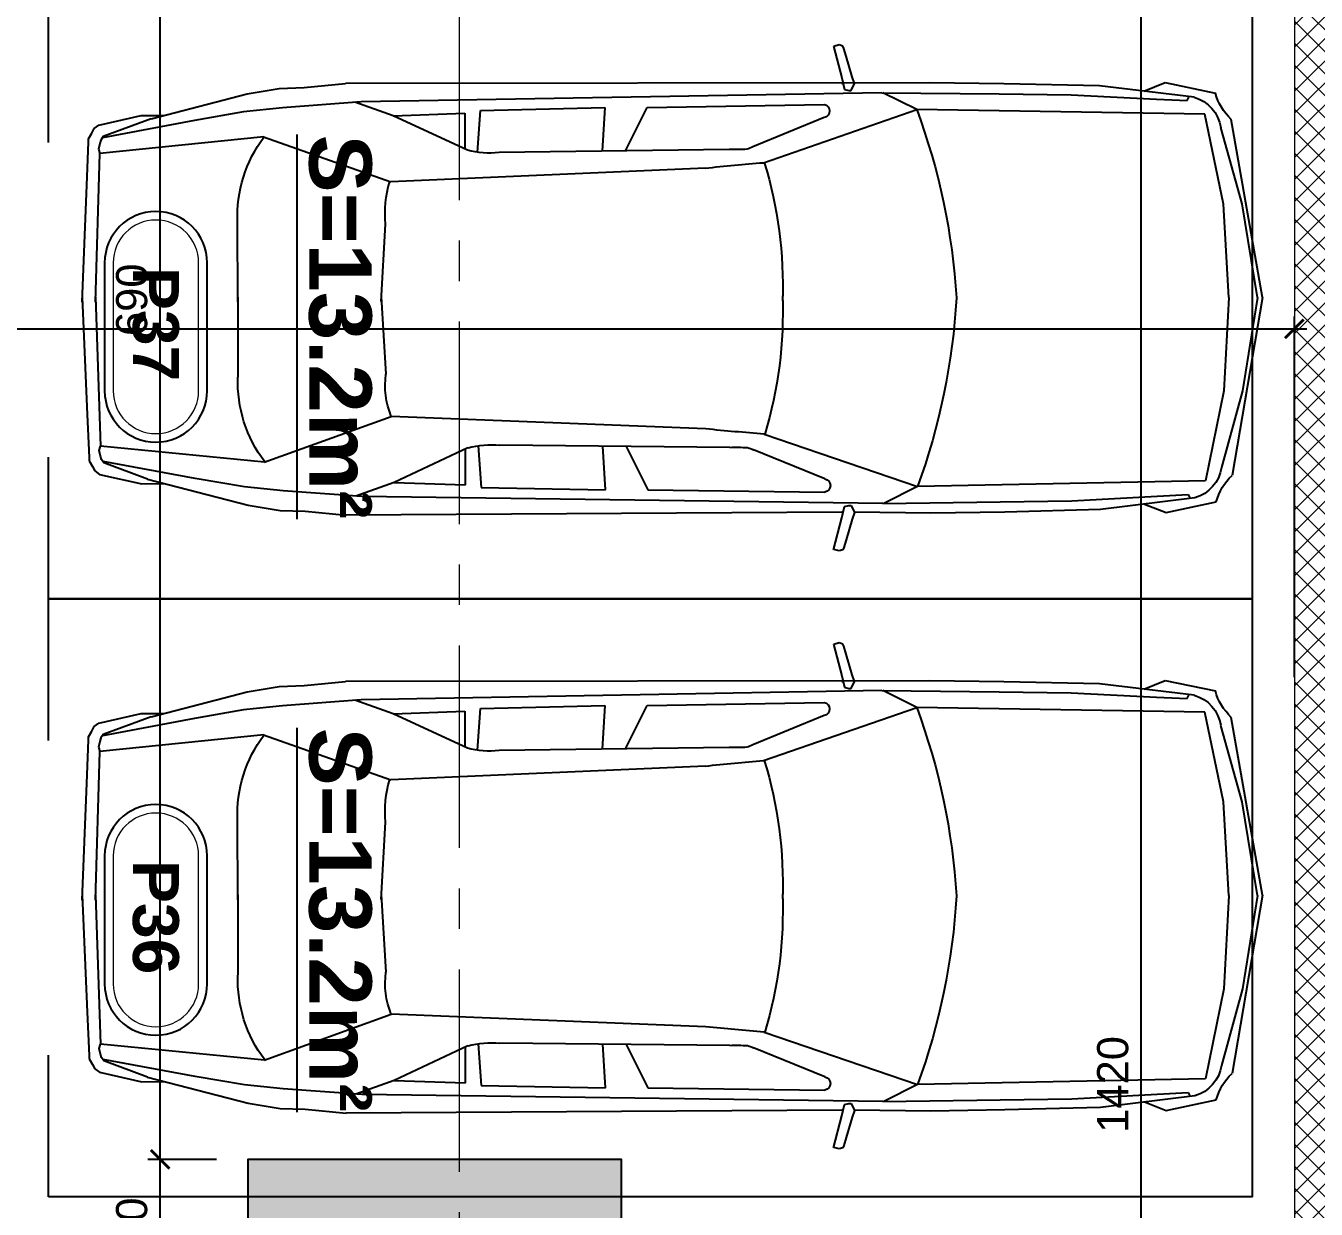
# Model space of a CAD drawing. Header units: centimetres. Extents: x 60496 to 66049, y -55119 to -48212.
# Drawn here: x 64484 to 65002, y -52817 to -52342 of the extents above; entities that cross this region are included whole.
import ezdxf
from ezdxf.enums import TextEntityAlignment as Align

# ---------------------------------------------------------------- set-up
doc = ezdxf.new("R2010")
doc.units = ezdxf.units.CM
doc.header["$LTSCALE"] = 50
doc.header["$MEASUREMENT"] = 0
doc.linetypes.add('AXES', pattern=[2, 1.25, -0.25, 0.25, -0.25])
doc.linetypes.add('CONTINU', pattern=[0])
doc.layers.get('0').update_dxf_attribs({"color": 8})
for name, color, linetype in [('AXES', 10, 'AXES'), ('BETON COUPE', 3, 'CONTINU'), ('BETON TRAME', 252, 'Continuous'), ('COTE 50ème', 1, 'Continuous'), ('FINI', 251, 'Continuous'), ('PILIER', 7, 'Continuous'), ('TEXTE', 7, 'Continuous')]:
    doc.layers.add(name, color=color, linetype=linetype)
doc.layers.add('BETON HACHURE', color=253, linetype='Continuous', lineweight=13)
doc.layers.add('MACONNERIE COUPE', color=7, linetype='Continuous', lineweight=30)
doc.styles.add('BRMNAMES', font='swisseb.ttf', dxfattribs={"height": 20})
doc.styles.add('RS_TEXT_1.50', font='arial.ttf', dxfattribs={"height": 12.5})
doc.styles.add('RS_TXT_50', font='arial.ttf', dxfattribs={"height": 12.5})
doc.dimstyles.new('RS_50CM_LINEAIRE', dxfattribs={"dimscale": 5, "dimtxt": 12.5, "dimasz": 1.5, "dimexe": 1, "dimexo": 2.5, "dimgap": 1, "dimtad": 1, "dimdec": 1, "dimrnd": 0.5, "dimdsep": 46, "dimtxsty": 'RS_TXT_50', "dimblk1": 'ARCHTICK', "dimblk2": 'ARCHTICK', "dimsah": 1, "dimcen": 2.5, "dimdle": 1, "dimclrt": 4, "dimadec": 0, "dimazin": 2, "dimtfac": 1, "dimtdec": 1, "dimtix": 1, "dimtmove": 2, "dimatfit": 3, "dimfxl": 1, "dimtolj": 1, "dimtzin": 0, "dimarcsym": 0})

# ---------------------------------------------------------------- blocks, each defined once
blk = doc.blocks.new('A$Ce9568e5d')
at = {"layer": 'AXES', "lineweight": 5, "ltscale": 1.3}
blk.add_line((2040, -4150), (2040, -1058.41), dxfattribs=at)
blk = doc.blocks.new('_ArchTick')
at = {"color": 0, "linetype": 'ByBlock', "const_width": 0.15}
blk.add_lwpolyline([(-0.5, -0.5), (0.5, 0.5)], dxfattribs=at)
blk = doc.blocks.new('*D1326')
at = {"layer": 'COTE 50ème', "color": 0, "lineweight": -2, "ltscale": 0.5, "transparency": 16777216}
for p, q in [((64537.82, -52852.36), (64537.82, -52792.36)), ((64560.45, -52797.36), (64532.82, -52797.36)), ((64560.45, -52847.36), (64532.82, -52847.36))]:
    blk.add_line(p, q, dxfattribs=at)
at = {"layer": 'Defpoints', "color": 0, "ltscale": 0.5, "transparency": 16777216}
for p in [(64537.82, -52797.36), (64572.95, -52797.36), (64572.95, -52847.36)]:
    blk.add_point(p, dxfattribs=at)
at = {"layer": 'COTE 50ème', "color": 0, "lineweight": -2, "ltscale": 0.5, "transparency": 16777216, "xscale": 7.5, "yscale": 7.5, "zscale": 7.5}
for p, rotation in [((64537.82, -52797.36), 90), ((64537.82, -52847.36), 270)]:
    blk.add_blockref('_ArchTick', p, dxfattribs=dict(at, rotation=rotation))
at = {"layer": 'COTE 50ème', "color": 4, "ltscale": 0.5, "transparency": 16777216, "insert": (64526.44, -52822.36), "char_height": 12.5, "attachment_point": 5, "rotation": 90, "style": 'RS_TXT_50'}
blk.add_mtext('\\A1;50', dxfattribs=at)
blk = doc.blocks.new('*D1327')
at = {"layer": 'COTE 50ème', "color": 0, "lineweight": -2, "ltscale": 0.5, "transparency": 16777216}
for p, q in [((64537.82, -52802.36), (64537.82, -52102.36)), ((64560.45, -52107.36), (64532.82, -52107.36)), ((64560.45, -52797.36), (64532.82, -52797.36))]:
    blk.add_line(p, q, dxfattribs=at)
at = {"layer": 'Defpoints', "color": 0, "ltscale": 0.5, "transparency": 16777216}
for p in [(64537.82, -52107.36), (64572.95, -52107.36), (64572.95, -52797.36)]:
    blk.add_point(p, dxfattribs=at)
at = {"layer": 'COTE 50ème', "color": 0, "lineweight": -2, "ltscale": 0.5, "transparency": 16777216, "xscale": 7.5, "yscale": 7.5, "zscale": 7.5}
for p, rotation in [((64537.82, -52107.36), 90), ((64537.82, -52797.36), 270)]:
    blk.add_blockref('_ArchTick', p, dxfattribs=dict(at, rotation=rotation))
at = {"layer": 'COTE 50ème', "color": 4, "ltscale": 0.5, "transparency": 16777216, "insert": (64526.44, -52452.36), "char_height": 12.5, "attachment_point": 5, "rotation": 90, "style": 'RS_TXT_50'}
blk.add_mtext('\\A1;690', dxfattribs=at)
blk = doc.blocks.new('*D1343')
at = {"layer": 'COTE 50ème', "color": 0, "lineweight": -2, "ltscale": 0.5, "transparency": 16777216}
for p, q in [((64931.5, -53482.22), (64931.5, -52052.36)), ((64980.45, -52057.36), (64926.5, -52057.36)), ((64980.45, -53477.22), (64926.5, -53477.22))]:
    blk.add_line(p, q, dxfattribs=at)
at = {"layer": 'Defpoints', "color": 0, "ltscale": 0.5, "transparency": 16777216}
for p in [(64931.5, -52057.36), (64992.95, -52057.36), (64992.95, -53477.22)]:
    blk.add_point(p, dxfattribs=at)
at = {"layer": 'COTE 50ème', "color": 0, "lineweight": -2, "ltscale": 0.5, "transparency": 16777216, "xscale": 7.5, "yscale": 7.5, "zscale": 7.5}
for p, rotation in [((64931.5, -52057.36), 90), ((64931.5, -53477.22), 270)]:
    blk.add_blockref('_ArchTick', p, dxfattribs=dict(at, rotation=rotation))
at = {"layer": 'COTE 50ème', "color": 4, "ltscale": 0.5, "transparency": 16777216, "insert": (64920.12, -52767.29), "char_height": 12.5, "attachment_point": 5, "rotation": 90, "style": 'RS_TXT_50'}
blk.add_mtext('\\A1;1420', dxfattribs=at)
blk = doc.blocks.new('*D1070')
at = {"layer": 'COTE 50ème', "color": 0, "lineweight": -2, "ltscale": 0.5, "transparency": 16777216}
for p, q in [((63877.95, -52503.86), (63877.95, -52459.04)), ((64992.95, -52603.77), (64992.95, -52459.04)), ((63872.95, -52464.04), (64997.95, -52464.04))]:
    blk.add_line(p, q, dxfattribs=at)
at = {"layer": 'Defpoints', "color": 0, "ltscale": 0.5, "transparency": 16777216}
for p in [(64992.95, -52464.04), (63877.95, -52516.36), (64992.95, -52616.27)]:
    blk.add_point(p, dxfattribs=at)
at = {"layer": 'COTE 50ème', "color": 0, "lineweight": -2, "ltscale": 0.5, "transparency": 16777216, "xscale": 7.5, "yscale": 7.5, "zscale": 7.5, "rotation": 180}
blk.add_blockref('_ArchTick', (63877.95, -52464.04), dxfattribs=at)
at = {"layer": 'COTE 50ème', "color": 0, "lineweight": -2, "ltscale": 0.5, "transparency": 16777216, "xscale": 7.5, "yscale": 7.5, "zscale": 7.5}
blk.add_blockref('_ArchTick', (64992.95, -52464.04), dxfattribs=at)
at = {"layer": 'COTE 50ème', "color": 4, "ltscale": 0.5, "transparency": 16777216, "insert": (64435.45, -52452.66), "char_height": 12.5, "attachment_point": 5, "style": 'RS_TXT_50'}
blk.add_mtext('\\A1;1115', dxfattribs=at)
blk = doc.blocks.new('PILIER')
at = {"color": 252}
blk.add_lwpolyline([(1.563, 1.2), (-1.437, 1.2, 1), (-1.437, -1.2), (1.563, -1.2, 1), (1.563, 1.2, -1)], format="xyb", dxfattribs=at)
at = {"color": 10, "lineweight": 20}
blk.add_lwpolyline([(1.563, 1), (-1.437, 1, 1), (-1.437, -1), (1.563, -1, 1)], format="xyb", close=True, dxfattribs=at)
at = {"color": 7, "style": 'BRMNAMES'}
blk.add_attdef('PILIER_TEXTE', text='', height=1.076, dxfattribs=at).set_placement((0, 0), align=Align.MIDDLE_CENTER)

msp = doc.modelspace()

# ---------------------------------------------------------------- hatches: boundary and pattern name
at = {"layer": 'BETON HACHURE', "transparency": 33554585}
h = msp.add_hatch(dxfattribs=at)
h.set_pattern_fill('ANSI37', color=256, scale=50, angle=270, style=0)
h.set_pattern_definition([(315, (-1160.4855, 19655.393), (4.4194174, 4.4194174), []), (45, (-1160.4855, 19655.393), (-4.4194174, 4.4194174), [])])
h.paths.add_polyline_path([(62772.95, -51847.22), (62797.95, -51847.22), (62797.95, -52172.22), (62772.95, -52172.22)], flags=0)
h.paths.add_polyline_path([(62772.95, -51847.22), (62797.95, -51847.22), (62797.95, -52172.22), (62772.95, -52172.22)], flags=0)
h.paths.add_polyline_path([(64952.95, -51987.36), (64952.95, -52037.36), (65032.95, -52037.36), (65032.95, -51987.36)], flags=0)
h.paths.add_polyline_path([(64572.95, -51987.36), (64572.95, -52037.36), (64652.95, -52037.36), (64652.95, -51987.36)], flags=0)
edge = h.paths.add_edge_path(flags=0)
edge.add_arc((64612.95, -50672.36), 40, 0, 360)
edge = h.paths.add_edge_path(flags=0)
edge.add_arc((64612.95, -49997.36), 40, 0, 360)
edge = h.paths.add_edge_path(flags=0)
edge.add_arc((64612.95, -51272.36), 40, 0, 360)
h.paths.add_polyline_path([(65692.87, -49527.22), (61269.11, -49527.22), (60879.82, -54263.92), (65445.45, -54713.51), (65692.87, -54713.51)])
edge = h.paths.add_edge_path(flags=0)
edge.add_arc((64612.95, -51272.36), 40, 0, 360)
h.paths.add_polyline_path([(63397.95, -49552.22), (63397.95, -49972.36), (63422.95, -49972.36), (63422.95, -49552.22), (64992.96, -49552.22), (64992.95, -51312.36), (65032.95, -51312.36), (65032.95, -49552.22), (65667.87, -49552.22), (65667.87, -53452.22), (65032.95, -53452.22), (65032.95, -52057.36), (64992.95, -52057.36), (64992.95, -53477.22), (65667.87, -53477.22), (65667.87, -54685.93), (65459.18, -54688.51), (64660.45, -54610.07), (64660.45, -54122.36), (64635.45, -54122.36), (64635.45, -54607.62), (63330.45, -54479.46), (63330.45, -54122.36), (63305.45, -54122.36), (63305.45, -54477.01), (62117.95, -54360.39), (62117.95, -54122.36), (62067.95, -54122.36), (62067.95, -54355.48), (60906.75, -54241.45), (61082.14, -52107.36), (61287.95, -52107.36), (61287.95, -52057.36), (61086.25, -52057.36), (61088.1, -52037.36), (61287.95, -52037.36), (61287.95, -51987.36), (61092.01, -51987.36), (61148.71, -51297.36), (61287.95, -51297.36), (61287.95, -51247.36), (61152.82, -51247.36), (61198.03, -50697.36), (61287.95, -50697.36), (61287.95, -50647.36), (61202.13, -50647.36), (61292.14, -49552.22), (62070.45, -49552.22), (62070.45, -49972.36), (62095.45, -49972.36), (62095.45, -49552.22)], flags=16)
h.paths.add_polyline_path([(64572.95, -51232.36), (64572.95, -51312.36), (64652.95, -51312.36), (64652.95, -51232.36)], flags=0)
at = {"layer": 'BETON TRAME', "transparency": 33554559}
h = msp.add_hatch(color=256, dxfattribs=at)
h.dxf.hatch_style = 1
h.paths.add_polyline_path([(63852.95, -52797.36), (63887.95, -52797.36), (63887.95, -53447.36), (63852.95, -53447.36), (63852.95, -53272.36), (63392.95, -53272.36), (63392.95, -53447.36), (63357.95, -53447.36), (63357.95, -52797.36), (63392.95, -52797.36), (63392.95, -53232.36), (63602.95, -53232.36), (63602.95, -52902.36), (63642.95, -52902.36), (63642.95, -53232.36), (63852.95, -53232.36)])
h.paths.add_polyline_path([(64722.95, -54122.36), (64722.95, -54072.36), (64572.95, -54072.36), (64572.95, -54122.36)])
h.paths.add_polyline_path([(64002.95, -54122.36), (64002.95, -54072.36), (63852.95, -54072.36), (63852.95, -54122.36)])
h.paths.add_polyline_path([(63392.95, -54122.36), (63392.95, -54072.36), (63242.95, -54072.36), (63242.95, -54122.36)])
h.paths.add_polyline_path([(62672.95, -54122.36), (62672.95, -54072.36), (62522.95, -54072.36), (62522.95, -54122.36)])
h.paths.add_polyline_path([(62672.95, -53447.36), (62672.95, -53397.36), (62522.95, -53397.36), (62522.95, -53447.36)])
h.paths.add_polyline_path([(64722.95, -53447.36), (64722.95, -53397.36), (64572.95, -53397.36), (64572.95, -53447.36)])
h.paths.add_polyline_path([(64722.95, -52847.36), (64722.95, -52797.36), (64572.95, -52797.36), (64572.95, -52847.36)])
h.paths.add_polyline_path([(62672.95, -52847.36), (62672.95, -52797.36), (62522.95, -52797.36), (62522.95, -52847.36)])
h.paths.add_polyline_path([(62672.95, -52107.36), (62672.95, -52057.36), (62522.95, -52057.36), (62522.95, -52107.36)])
h.paths.add_polyline_path([(64572.95, -52057.36), (64572.95, -52107.36), (64722.95, -52107.36), (64722.95, -52057.36)])
h.paths.add_polyline_path([(63907.95, -52107.36), (63907.95, -52057.36), (63782.95, -52057.36), (63782.95, -52107.36)])
h.paths.add_polyline_path([(63462.95, -52107.36), (63462.95, -52057.36), (63337.95, -52057.36), (63337.95, -52107.36)])
h.paths.add_polyline_path([(63487.95, -52057.36), (63462.95, -52057.36), (63462.95, -52562.36), (63487.95, -52562.36)])
h.paths.add_polyline_path([(63782.95, -52057.36), (63757.95, -52057.36), (63757.95, -52562.36), (63782.95, -52562.36)])

# ---------------------------------------------------------------- linework, layer by layer
at = {"layer": 'BETON COUPE', "lineweight": 5}
msp.add_lwpolyline([(65667.87, -49552.22), (65667.87, -53452.22), (65032.95, -53452.22), (65032.95, -52057.36), (64992.95, -52057.36), (64992.95, -53477.22), (65667.87, -53477.22), (65667.87, -54685.93), (65459.18, -54688.51), (64660.45, -54610.07), (64660.45, -54122.36), (64635.45, -54122.36), (64635.45, -54607.62), (63330.45, -54479.46), (63330.45, -54122.36), (63305.45, -54122.36), (63305.45, -54477.01), (62117.95, -54360.39)], dxfattribs=at)
at = {"layer": 'BETON COUPE'}
msp.add_lwpolyline([(64722.95, -52847.36), (64722.95, -52797.36), (64572.95, -52797.36), (64572.95, -52847.36)], close=True, dxfattribs=at)
at = {"layer": 'FINI'}
for p, q in [((64492.95, -52389.2), (64492.95, -52332.36)), ((64976.11, -52572.36), (64976.11, -52332.36)), ((64808.06, -52350.57), (64811.4, -52363.34)), ((64810.34, -52350.09), (64808.08, -52350.68)), ((64811.71, -52350.53), (64810.34, -52350.09)), ((64812.18, -52351.44), (64811.71, -52350.53)), ((64813.13, -52354.63), (64812.18, -52351.44)), ((64815.5, -52362.83), (64813.13, -52354.63)), ((64595.65, -52367.17), (64612.13, -52365.52)), ((64846.7, -52365.33), (64612.13, -52365.52)), ((64811.89, -52365.66), (64811.38, -52365.66)), ((64811.4, -52363.34), (64812.36, -52367.9)), ((64815.11, -52368.33), (64816.45, -52365.57)), ((64816.45, -52365.57), (64815.5, -52362.83)), ((64876.41, -52365.65), (64846.7, -52365.33)), ((64914.81, -52366.52), (64876.41, -52365.65)), ((64952.71, -52371.05), (64914.81, -52366.52)), ((64932.48, -52368.63), (64941.09, -52365.17)), ((64941.09, -52365.17), (64961.25, -52369.37)), ((64534.24, -52379.77), (64572.76, -52369.67)), ((64572.76, -52369.67), (64585.59, -52367.52)), ((64585.59, -52367.52), (64595.65, -52367.17)), ((64827.45, -52369.23), (64618.45, -52372.91)), ((64812.36, -52367.9), (64814.19, -52368.34)), ((64814.19, -52368.34), (64815.11, -52368.33)), ((64827.45, -52369.23), (64874.54, -52369.75)), ((64841.39, -52375.98), (64827.83, -52369.24)), ((64874.54, -52369.75), (64903.34, -52370.06)), ((64903.34, -52370.06), (64937.62, -52371.8)), ((64937.62, -52371.8), (64949.96, -52372.39)), ((64949.96, -52372.39), (64950.76, -52370.82)), ((64571.31, -52376.97), (64551.61, -52380.41)), ((64586.87, -52375.31), (64571.31, -52376.97)), ((64618.45, -52372.91), (64586.87, -52375.31)), ((64631.36, -52378.54), (64615.94, -52373.1)), ((64665.2, -52393.12), (64666.36, -52376.35)), ((64666.36, -52376.35), (64716.22, -52375.18)), ((64716.22, -52375.18), (64715.22, -52392.74)), ((64724.5, -52392.62), (64733.19, -52375.15)), ((64733.19, -52375.15), (64804.26, -52373.94)), ((64779.91, -52397.33), (64841.39, -52375.98)), ((64957.03, -52377.87), (64841.39, -52375.98)), ((64513.18, -52382.28), (64530.14, -52378.35)), ((64551.61, -52380.41), (64514.6, -52387.4)), ((64534.24, -52379.77), (64514.96, -52386.87)), ((64530.14, -52378.35), (64539.27, -52378.45)), ((64631.36, -52378.54), (64660, -52377.42)), ((64661.09, -52392.27), (64631.36, -52378.54)), ((64660, -52377.42), (64660.03, -52391.65)), ((64804.27, -52379.24), (64775.65, -52390.97)), ((64964.53, -52413.92), (64957.03, -52377.87)), ((64980.21, -52451.38), (64967.64, -52379.97)), ((64509.01, -52387.72), (64510.4, -52385.45)), ((64510.4, -52385.45), (64511.34, -52383.63)), ((64511.34, -52383.63), (64513.18, -52382.28)), ((64579.41, -52386.92), (64513.64, -52393.63)), ((64514.96, -52386.87), (64514.03, -52388.23)), ((64579.27, -52386.93), (64630.35, -52405.06)), ((64971.95, -52413.9), (64963.4, -52383.16)), ((64508.36, -52406.38), (64508.99, -52389.09)), ((64508.99, -52389.09), (64509.01, -52387.72)), ((64513.56, -52389.6), (64513.08, -52391.88)), ((64513.08, -52391.88), (64513.64, -52393.63)), ((64514.03, -52388.23), (64513.56, -52389.6)), ((64766.11, -52392.05), (64673.82, -52393.3)), ((64511.83, -52453.33), (64513.64, -52393.63)), ((64756.58, -52399.5), (64630.35, -52405.06)), ((64506.54, -52453.34), (64508.36, -52406.38)), ((64966.63, -52451.41), (64964.53, -52413.92)), ((64978.11, -52451.39), (64971.95, -52413.9)), ((64568.92, -52453.21), (64568.86, -52421.1)), ((64626.44, -52453.11), (64628.26, -52422.04)), ((64506.53, -52451.38), (64508.55, -52498.34)), ((64511.83, -52451.37), (64513.88, -52511.06)), ((64568.92, -52451.25), (64568.98, -52483.36)), ((64626.44, -52451.12), (64628.39, -52482.18)), ((64966.63, -52451.41), (64964.68, -52488.91)), ((64980.21, -52451.38), (64967.94, -52522.85)), ((64978.11, -52451.39), (64972.11, -52488.9)), ((64964.68, -52488.91), (64957.33, -52524.99)), ((64972.11, -52488.9), (64963.69, -52519.68)), ((64508.55, -52498.34), (64509.25, -52515.62)), ((64579.54, -52517.49), (64630.54, -52499.15)), ((64756.79, -52504.19), (64630.54, -52499.15)), ((64780.14, -52506.27), (64841.71, -52527.36)), ((64513.33, -52512.82), (64513.88, -52511.06)), ((64579.68, -52517.5), (64513.88, -52511.06)), ((64665.44, -52510.95), (64666.67, -52527.72)), ((64766.36, -52511.6), (64674.06, -52510.73)), ((64716.53, -52528.67), (64715.46, -52511.12)), ((64724.74, -52511.21), (64733.51, -52528.64)), ((64492.95, -52572.36), (64492.95, -52515.52)), ((64509.25, -52515.62), (64509.27, -52516.99)), ((64513.82, -52515.09), (64513.33, -52512.82)), ((64514.3, -52516.46), (64513.82, -52515.09)), ((64515.23, -52517.82), (64514.3, -52516.46)), ((64661.33, -52511.82), (64631.66, -52525.67)), ((64660.3, -52526.67), (64660.27, -52512.31)), ((64804.57, -52524.25), (64775.91, -52512.64)), ((64509.27, -52516.99), (64510.68, -52519.26)), ((64510.68, -52519.26), (64511.62, -52521.07)), ((64511.62, -52521.07), (64513.47, -52522.42)), ((64551.91, -52524.13), (64514.87, -52517.29)), ((64532.71, -52524.41), (64515.23, -52517.82)), ((64513.47, -52522.42), (64530.45, -52526.28)), ((64530.45, -52526.28), (64539.44, -52526.14)), ((64532.71, -52524.41), (64573.1, -52534.78)), ((64571.62, -52527.49), (64551.91, -52524.13)), ((64631.66, -52525.67), (64616.27, -52531.17)), ((64631.66, -52525.67), (64660.3, -52526.67)), ((64957.33, -52524.99), (64841.71, -52527.36)), ((64587.19, -52529.08), (64571.62, -52527.49)), ((64618.78, -52531.35), (64587.19, -52529.08)), ((64827.79, -52534.16), (64618.78, -52531.35)), ((64666.67, -52527.72), (64716.53, -52528.67)), ((64733.51, -52528.64), (64804.58, -52529.55)), ((64841.71, -52527.36), (64828.18, -52534.16)), ((64903.68, -52533.02), (64937.95, -52531.14)), ((64953.05, -52531.83), (64915.16, -52536.51)), ((64937.95, -52531.14), (64950.28, -52530.5)), ((64950.28, -52530.5), (64951.1, -52532.07)), ((64573.1, -52534.78), (64585.94, -52536.88)), ((64585.94, -52536.88), (64596, -52537.18)), ((64596, -52537.18), (64612.49, -52538.76)), ((64811.4, -52539.94), (64812.36, -52535.37)), ((64812.36, -52535.37), (64814.19, -52534.94)), ((64814.19, -52534.94), (64815.11, -52534.95)), ((64815.11, -52534.95), (64816.45, -52537.71)), ((64827.79, -52534.16), (64874.88, -52533.46)), ((64874.88, -52533.46), (64903.68, -52533.02)), ((64915.16, -52536.51), (64876.77, -52537.54)), ((64932.82, -52534.33), (64941.45, -52537.76)), ((64941.45, -52537.76), (64961.59, -52533.47)), ((64811.38, -52537.61), (64612.49, -52538.76)), ((64808.06, -52552.7), (64811.4, -52539.94)), ((64811.89, -52537.61), (64811.38, -52537.61)), ((64815.5, -52540.44), (64813.13, -52548.64)), ((64816.45, -52537.71), (64815.5, -52540.44)), ((64847.05, -52537.99), (64816.45, -52537.66)), ((64876.77, -52537.54), (64847.05, -52537.99)), ((64810.34, -52553.18), (64808.08, -52552.6)), ((64811.71, -52552.74), (64810.34, -52553.18)), ((64812.18, -52551.83), (64811.71, -52552.74)), ((64813.13, -52548.64), (64812.18, -52551.83)), ((64976.11, -52572.36), (64492.95, -52572.36)), ((64492.95, -52629.2), (64492.95, -52572.36)), ((64492.95, -52572.36), (64976.11, -52572.36)), ((64976.11, -52812.36), (64976.11, -52572.36)), ((64808.06, -52590.57), (64811.4, -52603.34)), ((64810.34, -52590.09), (64808.08, -52590.68)), ((64811.71, -52590.53), (64810.34, -52590.09)), ((64812.18, -52591.44), (64811.71, -52590.53)), ((64813.13, -52594.63), (64812.18, -52591.44)), ((64815.5, -52602.83), (64813.13, -52594.63)), ((64811.4, -52603.34), (64812.36, -52607.9)), ((64816.45, -52605.57), (64815.5, -52602.83)), ((64534.24, -52619.77), (64572.76, -52609.67)), ((64572.76, -52609.67), (64585.59, -52607.52)), ((64585.59, -52607.52), (64595.65, -52607.17)), ((64595.65, -52607.17), (64612.13, -52605.52)), ((64846.7, -52605.33), (64612.13, -52605.52)), ((64827.45, -52609.23), (64618.45, -52612.91)), ((64811.89, -52605.66), (64811.38, -52605.66)), ((64812.36, -52607.9), (64814.19, -52608.34)), ((64814.19, -52608.34), (64815.11, -52608.33)), ((64815.11, -52608.33), (64816.45, -52605.57)), ((64827.45, -52609.23), (64874.54, -52609.75)), ((64841.39, -52615.98), (64827.83, -52609.24)), ((64876.41, -52605.65), (64846.7, -52605.33)), ((64874.54, -52609.75), (64903.34, -52610.06)), ((64914.81, -52606.52), (64876.41, -52605.65)), ((64952.71, -52611.05), (64914.81, -52606.52)), ((64932.48, -52608.63), (64941.09, -52605.17)), ((64941.09, -52605.17), (64961.25, -52609.37)), ((64618.45, -52612.91), (64586.87, -52615.31)), ((64631.36, -52618.54), (64615.94, -52613.1)), ((64724.5, -52632.62), (64733.19, -52615.15)), ((64733.19, -52615.15), (64804.26, -52613.94)), ((64903.34, -52610.06), (64937.62, -52611.8)), ((64937.62, -52611.8), (64949.96, -52612.39)), ((64949.96, -52612.39), (64950.76, -52610.82)), ((64513.18, -52622.28), (64530.14, -52618.35)), ((64534.24, -52619.77), (64514.96, -52626.87)), ((64530.14, -52618.35), (64539.27, -52618.45)), ((64571.31, -52616.97), (64551.61, -52620.41)), ((64586.87, -52615.31), (64571.31, -52616.97)), ((64631.36, -52618.54), (64660, -52617.42)), ((64661.09, -52632.27), (64631.36, -52618.54)), ((64660, -52617.42), (64660.03, -52631.65)), ((64665.2, -52633.12), (64666.36, -52616.35)), ((64666.36, -52616.35), (64716.22, -52615.18)), ((64716.22, -52615.18), (64715.22, -52632.74)), ((64804.27, -52619.24), (64775.65, -52630.97)), ((64779.91, -52637.33), (64841.39, -52615.98)), ((64957.03, -52617.87), (64841.39, -52615.98)), ((64964.53, -52653.92), (64957.03, -52617.87)), ((64980.21, -52691.38), (64967.64, -52619.97)), ((64509.01, -52627.72), (64510.4, -52625.45)), ((64510.4, -52625.45), (64511.34, -52623.63)), ((64511.34, -52623.63), (64513.18, -52622.28)), ((64551.61, -52620.41), (64514.6, -52627.4)), ((64971.95, -52653.9), (64963.4, -52623.16)), ((64508.36, -52646.38), (64508.99, -52629.09)), ((64508.99, -52629.09), (64509.01, -52627.72)), ((64513.56, -52629.6), (64513.08, -52631.88)), ((64514.03, -52628.23), (64513.56, -52629.6)), ((64579.41, -52626.92), (64513.64, -52633.63)), ((64514.96, -52626.87), (64514.03, -52628.23)), ((64579.27, -52626.93), (64630.35, -52645.06)), ((64511.83, -52693.33), (64513.64, -52633.63)), ((64513.08, -52631.88), (64513.64, -52633.63)), ((64766.11, -52632.05), (64673.82, -52633.3)), ((64756.58, -52639.5), (64630.35, -52645.06)), ((64506.54, -52693.34), (64508.36, -52646.38)), ((64966.63, -52691.41), (64964.53, -52653.92)), ((64978.11, -52691.39), (64971.95, -52653.9)), ((64568.92, -52693.21), (64568.86, -52661.1)), ((64626.44, -52693.11), (64628.26, -52662.04)), ((64506.53, -52691.38), (64508.55, -52738.34)), ((64511.83, -52691.37), (64513.88, -52751.06)), ((64568.92, -52691.25), (64568.98, -52723.36)), ((64626.44, -52691.12), (64628.39, -52722.18)), ((64966.63, -52691.41), (64964.68, -52728.91)), ((64980.21, -52691.38), (64967.94, -52762.85)), ((64978.11, -52691.39), (64972.11, -52728.9)), ((64964.68, -52728.91), (64957.33, -52764.99)), ((64972.11, -52728.9), (64963.69, -52759.68)), ((64508.55, -52738.34), (64509.25, -52755.62)), ((64579.54, -52757.49), (64630.54, -52739.15)), ((64756.79, -52744.19), (64630.54, -52739.15)), ((64780.14, -52746.27), (64841.71, -52767.36)), ((64513.33, -52752.82), (64513.88, -52751.06)), ((64513.82, -52755.09), (64513.33, -52752.82)), ((64579.68, -52757.5), (64513.88, -52751.06)), ((64661.33, -52751.82), (64631.66, -52765.67)), ((64660.3, -52766.67), (64660.27, -52752.31)), ((64665.44, -52750.95), (64666.67, -52767.72)), ((64766.36, -52751.6), (64674.06, -52750.73)), ((64716.53, -52768.67), (64715.46, -52751.12)), ((64724.74, -52751.21), (64733.51, -52768.64)), ((64804.57, -52764.25), (64775.91, -52752.64)), ((64492.95, -52812.36), (64492.95, -52755.52)), ((64509.25, -52755.62), (64509.27, -52756.99)), ((64509.27, -52756.99), (64510.68, -52759.26)), ((64510.68, -52759.26), (64511.62, -52761.07)), ((64514.3, -52756.46), (64513.82, -52755.09)), ((64515.23, -52757.82), (64514.3, -52756.46)), ((64551.91, -52764.13), (64514.87, -52757.29)), ((64532.71, -52764.41), (64515.23, -52757.82)), ((64511.62, -52761.07), (64513.47, -52762.42)), ((64513.47, -52762.42), (64530.45, -52766.28)), ((64532.71, -52764.41), (64573.1, -52774.78)), ((64571.62, -52767.49), (64551.91, -52764.13)), ((64957.33, -52764.99), (64841.71, -52767.36)), ((64530.45, -52766.28), (64539.44, -52766.14)), ((64587.19, -52769.08), (64571.62, -52767.49)), ((64618.78, -52771.35), (64587.19, -52769.08)), ((64631.66, -52765.67), (64616.27, -52771.17)), ((64631.66, -52765.67), (64660.3, -52766.67)), ((64666.67, -52767.72), (64716.53, -52768.67)), ((64733.51, -52768.64), (64804.58, -52769.55)), ((64841.71, -52767.36), (64828.18, -52774.16)), ((64937.95, -52771.14), (64950.28, -52770.5)), ((64950.28, -52770.5), (64951.1, -52772.07)), ((64573.1, -52774.78), (64585.94, -52776.88)), ((64827.79, -52774.16), (64618.78, -52771.35)), ((64811.4, -52779.94), (64812.36, -52775.37)), ((64812.36, -52775.37), (64814.19, -52774.94)), ((64814.19, -52774.94), (64815.11, -52774.95)), ((64815.11, -52774.95), (64816.45, -52777.71)), ((64827.79, -52774.16), (64874.88, -52773.46)), ((64874.88, -52773.46), (64903.68, -52773.02)), ((64903.68, -52773.02), (64937.95, -52771.14)), ((64953.05, -52771.83), (64915.16, -52776.51)), ((64932.82, -52774.33), (64941.45, -52777.76)), ((64941.45, -52777.76), (64961.59, -52773.47)), ((64585.94, -52776.88), (64596, -52777.18)), ((64596, -52777.18), (64612.49, -52778.76)), ((64811.38, -52777.61), (64612.49, -52778.76)), ((64808.06, -52792.7), (64811.4, -52779.94)), ((64811.89, -52777.61), (64811.38, -52777.61)), ((64815.5, -52780.44), (64813.13, -52788.64)), ((64816.45, -52777.71), (64815.5, -52780.44)), ((64847.05, -52777.99), (64816.45, -52777.66)), ((64876.77, -52777.54), (64847.05, -52777.99)), ((64915.16, -52776.51), (64876.77, -52777.54)), ((64813.13, -52788.64), (64812.18, -52791.83)), ((64810.34, -52793.18), (64808.08, -52792.6)), ((64811.71, -52792.74), (64810.34, -52793.18)), ((64812.18, -52791.83), (64811.71, -52792.74)), ((64976.11, -52812.36), (64492.95, -52812.36))]:
    msp.add_line(p, q, dxfattribs=at)
at = {"layer": 'FINI', "extrusion": (0, 0, -1)}
for centre, major_axis, ratio, start_param, end_param in [((64948.64, -52385.43), (14.94, 0.38), 1, -1.269219, -0.12741), ((64983.24, -52363.34), (22.79, 0.28), 1, 2.33652, 2.886122), ((64803.74, -52376.59), (-2.56, 0.88), 1, 1.435807, 4.182632), ((64654.86, -52459.82), (-30.21, 230.33), 0.871542, 1.314587, 1.649297), ((64622.18, -52419.03), (-53.36, 0.57), 1, -0.04965, 0.632628), ((64670.23, -52358.59), (-34.89, 0.83), 1, 4.585523, 4.953624), ((64768.6, -52311.93), (80.15, 0.77), 0.999999, 1.522288, 1.611465), ((64769.87, -52380.29), (-5.81, 10.66), 1, 3.144817, 3.358791), ((64869.55, -53487.7), (-232.64, 1069.03), 1, 0.110836, 0.132256), ((64617.84, -52446.89), (169.78, 1.6), 1, -0.287391, 0.04404), ((64672.19, -52417.69), (44.14, 0.78), 1, 3.06056, 3.452838), ((64617.86, -52457.38), (169.79, 0.75), 1, -0.03434, 0.297091), ((64654.83, -52444.29), (29.26, 230.45), 0.871538, 1.492296, 1.827005), ((64622.32, -52485.22), (-53.36, 0.48), 1, -0.656582, 0.025696), ((64672.33, -52486.35), (44.24, 1.25), 0.85675, 2.830193, 3.284587), ((64865.26, -51415.53), (-1092.99, 48.28), 1, -1.537057, -1.515637), ((64670.62, -52545.46), (34.89, 0.82), 1, 4.466762, 4.834863), ((64769.17, -52591.71), (80.13, 2.06), 1, 4.702988, 4.792166), ((64770.17, -52523.35), (-12.07, 1.35), 1, 1.736829, 1.950804), ((64948.91, -52517.47), (-14.94, 0.38), 1, 3.264527, 4.406336), ((64804.05, -52526.9), (-2.56, 0.88), 1, 1.435807, 4.182632), ((64983.6, -52539.41), (-22.65, 2.55), 1, 0.151456, 0.701058), ((64983.24, -52603.34), (22.79, 0.28), 1, 2.33652, 2.886122), ((64803.74, -52616.59), (-2.56, 0.88), 1, 1.435807, 4.182632), ((64948.64, -52625.43), (14.94, 0.38), 1, -1.269219, -0.12741), ((64654.86, -52699.82), (-30.21, 230.33), 0.871542, 1.314587, 1.649297), ((64622.18, -52659.03), (-53.36, 0.57), 1, -0.04965, 0.632628), ((64670.23, -52598.59), (-34.89, 0.83), 1, 4.585523, 4.953624), ((64768.6, -52551.93), (80.15, 0.77), 0.999999, 1.522288, 1.611465), ((64769.87, -52620.29), (-5.81, 10.66), 1, 3.144817, 3.358791), ((64869.55, -53727.7), (-232.64, 1069.03), 1, 0.110836, 0.132256), ((64617.84, -52686.89), (169.78, 1.6), 1, -0.287391, 0.04404), ((64672.19, -52657.69), (44.14, 0.78), 1, 3.06056, 3.452838), ((64617.86, -52697.38), (169.79, 0.75), 1, -0.03434, 0.297091), ((64654.83, -52684.29), (29.26, 230.45), 0.871538, 1.492296, 1.827005), ((64622.32, -52725.22), (-53.36, 0.48), 1, -0.656582, 0.025696), ((64672.33, -52726.35), (44.24, 1.25), 0.85675, 2.830193, 3.284587), ((64865.26, -51655.53), (-1092.99, 48.28), 1, -1.537057, -1.515637), ((64670.62, -52785.46), (34.89, 0.82), 1, 4.466762, 4.834863), ((64769.17, -52831.71), (80.13, 2.06), 1, 4.702988, 4.792166), ((64770.17, -52763.35), (-12.07, 1.35), 1, 1.736829, 1.950804), ((64948.91, -52757.47), (-14.94, 0.38), 1, 3.264527, 4.406336), ((64804.05, -52766.9), (-2.56, 0.88), 1, 1.435807, 4.182632), ((64983.6, -52779.41), (-22.65, 2.55), 1, 0.151456, 0.701058)]:
    msp.add_ellipse(centre, major_axis=major_axis, ratio=ratio, start_param=start_param, end_param=end_param, dxfattribs=at)

# ---------------------------------------------------------------- block references
at = {"layer": 'MACONNERIE COUPE', "lineweight": 5, "ltscale": 0.5}
msp.add_blockref('A$Ce9568e5d', (62617.95, -50862.36), dxfattribs=at)
at = {"layer": 'PILIER', "xscale": 17.145, "yscale": 17.145, "zscale": 17.145, "rotation": 270}
for p, values in [((64536.09, -52462.13), {'PILIER_TEXTE': 'P37'}), ((64536.09, -52700.17), {'PILIER_TEXTE': 'P36'})]:
    msp.add_blockref('PILIER', p, dxfattribs=at).add_auto_attribs(values)

# ---------------------------------------------------------------- texts
at = {"layer": 'TEXTE', "char_height": 25, "width": 958.4363, "attachment_point": 5, "rotation": 270, "style": 'RS_TEXT_1.50'}
for insert in [(64609.95, -52463.22), (64609.95, -52701.26)]:
    msp.add_mtext('{\\fArial|b1|i0|c0|p34;\\LS=13.2m²}', dxfattribs=dict(at, insert=insert))

# ---------------------------------------------------------------- dimensions: what is measured, and where the dimension line sits
at = {"layer": 'COTE 50ème', "ltscale": 0.5}
for base, p1, p2, picture, middle in [((64931.5, -52057.36), (64992.95, -53477.22), (64992.95, -52057.36), '*D1343', (64920.12, -52767.29)), ((64537.82, -52107.36), (64572.95, -52797.36), (64572.95, -52107.36), '*D1327', (64526.44, -52452.36)), ((64537.82, -52797.36), (64572.95, -52847.36), (64572.95, -52797.36), '*D1326', (64526.44, -52822.36))]:
    dim = msp.add_linear_dim(base=base, p1=p1, p2=p2, angle=90, dimstyle='RS_50CM_LINEAIRE', dxfattribs=at)
    dim.commit()
    dim.dimension.update_dxf_attribs({"geometry": picture, "text_midpoint": middle})
dim = msp.add_linear_dim(base=(64992.95, -52464.04), p1=(63877.95, -52516.36), p2=(64992.95, -52616.27), dimstyle='RS_50CM_LINEAIRE', dxfattribs=at)
dim.commit()
dim.dimension.update_dxf_attribs({"geometry": '*D1070', "text_midpoint": (64435.45, -52452.66)})

doc.saveas('drawing.dxf')
